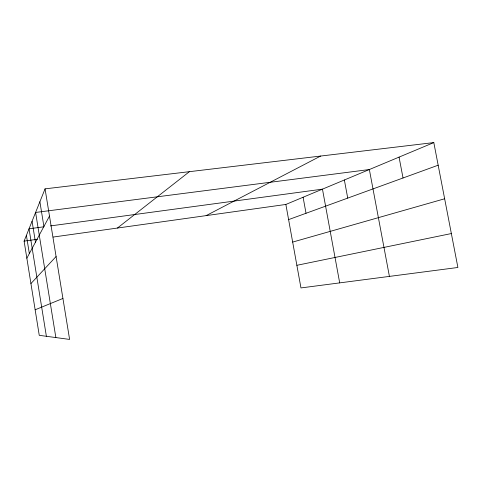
<?xml version="1.0" encoding="UTF-8"?>
<svg xmlns="http://www.w3.org/2000/svg" width="482" height="482" viewBox="0 0 482 482"><rect width="100%" height="100%" fill="white"/><g stroke="black" fill="none" stroke-linecap="round" stroke-linejoin="round"><path stroke-width="0.72" d="M45.055 188.854L69.601 339.418L39.253 335.333L24.1 241.127L45.055 188.854L433.806 142.582L457.9 267.474L300.961 287.929L285.862 204.452L433.806 142.582M26.847 258.219L49.489 216.081M30.926 283.567L56.087 256.532M117.409 228.052L189.402 171.676M206.139 215.623L320.614 156.054M35.144 309.787L62.925 298.466M288.604 219.611L438.168 165.206M292.67 242.078L444.645 198.777M296.87 265.305L451.357 233.553M24.1 241.127L37.488 239.247M53.104 237.06L285.862 204.452M43.838 226.805L29.034 228.805L46.38 336.291M50.502 225.907L322.458 189.149L339.696 282.88M399.06 157.114L403.03 177.985M389.414 276.397L369.357 169.537L35.596 212.454L55.864 337.569M344.365 179.985L347.727 198.102M303.1 197.246L306.022 213.273M39.886 201.741L43.904 226.48M32.065 221.25L35.457 242.205M26.408 235.373L29.342 253.586"/></g></svg>
